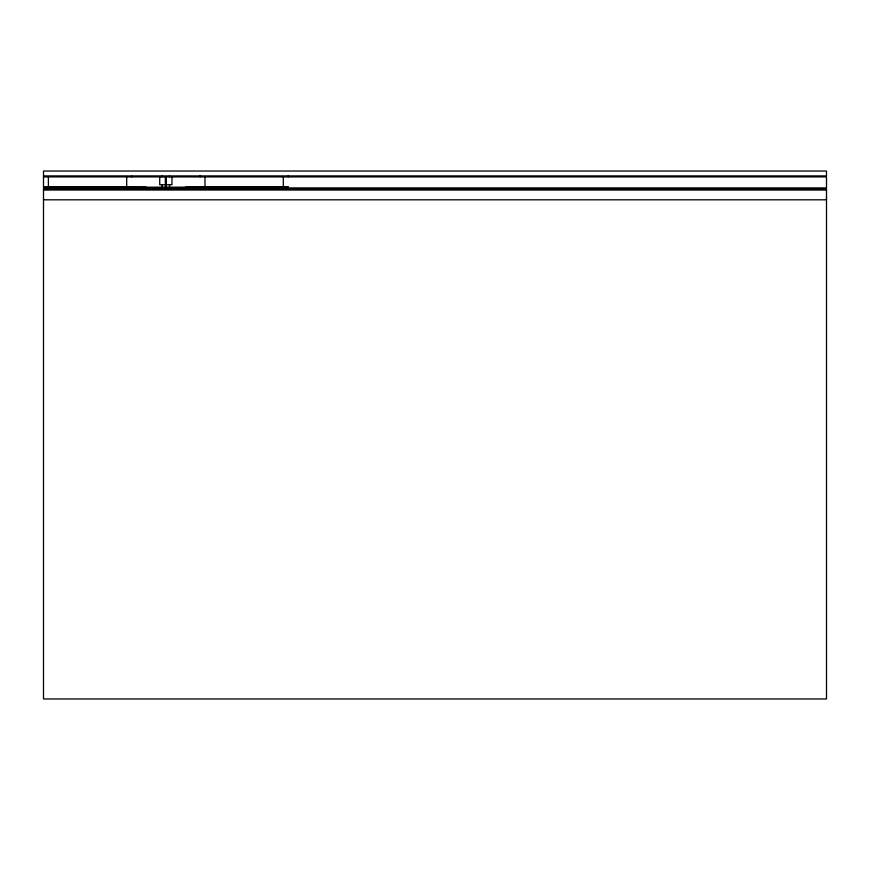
<?xml version="1.0" encoding="UTF-8"?>
<svg xmlns="http://www.w3.org/2000/svg" width="870" height="870" viewBox="0 0 870 870"><rect width="100%" height="100%" fill="white"/><g stroke="black" fill="none" stroke-linecap="round" stroke-linejoin="round"><path stroke-width="1.3" d="M43.5 175.925L826.5 175.925L826.5 171.031L43.5 171.031L43.5 187.909L826.5 187.909L826.5 176.904L43.5 176.904M43.5 186.691L146.269 187.18M43.5 187.18L288.188 187.18M43.5 190.019L826.5 190.019M43.5 199.806L826.5 199.806M288.188 175.925L288.188 176.904M288.188 187.909L288.188 186.691L185.419 187.18M283.294 176.904L283.294 186.691M204.994 176.904L204.994 186.691M200.1 175.925L200.1 176.904M200.1 186.691L200.1 187.909M171.966 176.904L171.966 184.734L159.732 184.734L159.732 176.904M169.519 175.925L169.519 176.904M169.519 184.734L169.519 187.18M169.519 188.942L169.519 188.159L162.179 188.159L162.179 188.942M166.333 176.904L166.333 187.18M165.354 176.904L165.365 187.18M162.179 175.925L162.179 176.904M162.179 184.734L162.179 187.18M131.587 175.925L131.587 176.904M131.587 186.691L131.587 187.909M126.694 176.904L126.694 186.691M48.394 176.904L48.394 186.691M826.5 188.942L43.5 188.942L43.5 698.969L826.5 698.969L826.5 188.942"/></g></svg>
